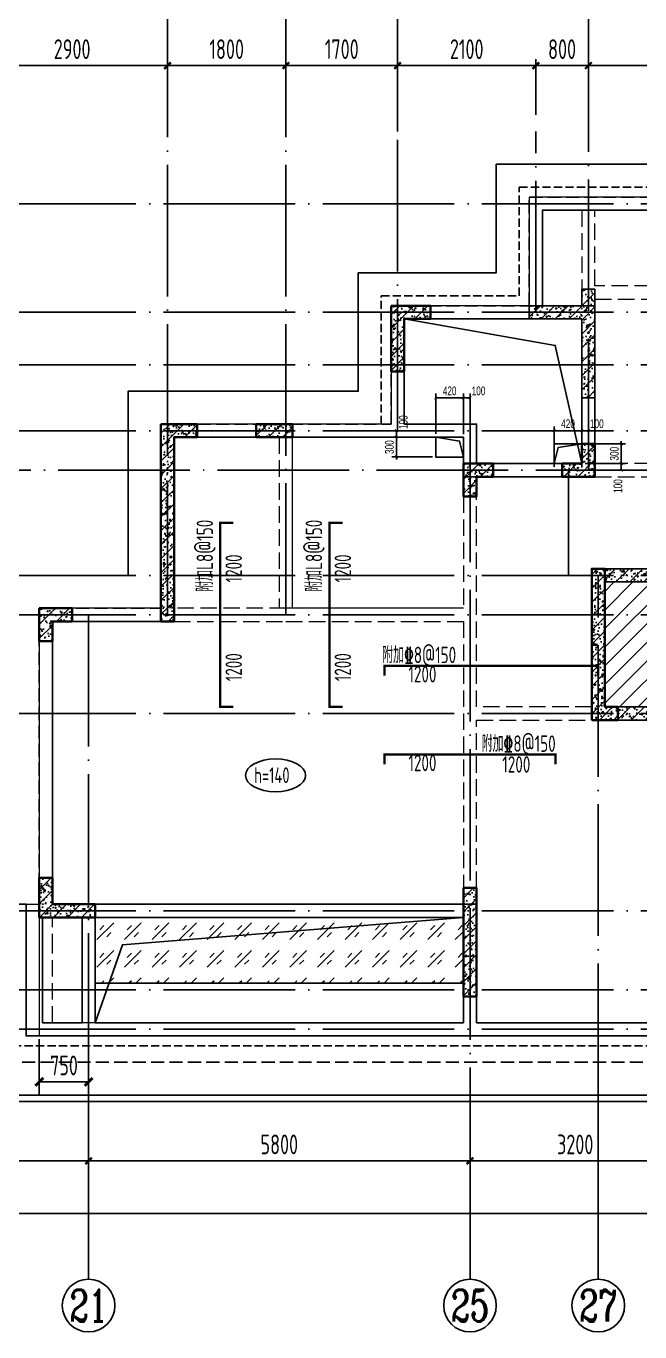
# Model space of a CAD drawing. Extents: x -1712635 to -854203, y -534641 to -21985.
# Drawn here: x -1221763 to -1212430, y -506138 to -486288 of the extents above; entities that cross this region are included whole.
import ezdxf
from ezdxf.enums import TextEntityAlignment as Align

# ---------------------------------------------------------------- set-up
doc = ezdxf.new("R2010")
doc.units = 0
doc.header["$LTSCALE"] = 1000
for name, pattern in [('#P_--_20B1_001_t3$0$DASH', [0.35, 0.25, -0.1]), ('__DASH', [0.35, 0.25, -0.1]), ('DASH', [0.35, 0.25, -0.1]), ('DOTE', [2.42, 2, -0.2, 0.02, -0.2])]:
    doc.linetypes.add(name, pattern=pattern)
doc.layers.get('0').update_dxf_attribs({"linetype": 'CONTINUOUS'})
doc.layers.get('Defpoints').update_dxf_attribs({"linetype": 'CONTINUOUS'})
for name, color, linetype in [('A-AXIS', 1, 'CONTINUOUS'), ('A-DOTE', 10, 'DOTE'), ('AXIS_NUM', 7, 'CONTINUOUS'), ('ROOF', 183, 'CONTINUOUS'), ('S-B板填充', 251, 'CONTINUOUS'), ('S-B板标注', 3, 'CONTINUOUS'), ('S-B板边线', 2, 'CONTINUOUS'), ('S-B板配筋', 6, 'CONTINUOUS'), ('S-B板配筋号', 7, 'CONTINUOUS'), ('S-D洞口', 4, 'CONTINUOUS'), ('S-D洞口标注', 3, 'CONTINUOUS'), ('S-J基础底板标注', 3, 'CONTINUOUS'), ('S-L主梁线', 4, 'DASH'), ('S-Q墙填充', 252, 'CONTINUOUS'), ('S-Q墙实线', 6, 'CONTINUOUS'), ('S-Q墙标注', 3, 'CONTINUOUS'), ('S-Y一般标注', 3, 'CONTINUOUS'), ('S-Z柱填充', 252, 'CONTINUOUS'), ('S-Z柱实线', 6, 'CONTINUOUS'), ('看线', 251, 'CONTINUOUS')]:
    doc.layers.add(name, color=color, linetype=linetype)
doc.layers.add('平面-看线', color=45, linetype='CONTINUOUS', lineweight=15)
doc.styles.add('TSSD_Axis', font='complex.shx', dxfattribs={"width": 0.7, "bigfont": 'hztxt.shx'})
doc.styles.add('TSSD_DIMENSION', font='Tssdeng.shx', dxfattribs={"width": 0.7, "bigfont": 'tssdchn.shx'})
doc.styles.add('TSSD_REIN', font='tssdeng.shx', dxfattribs={"width": 0.7, "height": 300, "bigfont": 'tssdchn.shx'})
doc.styles.add('结构文字', font='zstxt.shx', dxfattribs={"width": 0.7, "bigfont": 'zshz.shx'})
doc.dimstyles.new('STRUCK', dxfattribs={"dimtxt": 400, "dimasz": 121, "dimexe": 200, "dimexo": 150, "dimgap": 115, "dimtad": 1, "dimdec": 0, "dimdsep": 46, "dimtxsty": '结构文字', "dimblk": 'ARCHTICK', "dimcen": 400, "dimclrd": 3, "dimclre": 3, "dimclrt": 7, "dimadec": 0, "dimazin": 0, "dimtfac": 1, "dimtdec": 0, "dimtix": 1, "dimtmove": 2, "dimatfit": 3, "dimldrblk": '_DIMX', "dimfxl": 0, "dimtolj": 1, "dimtzin": 0, "dimarcsym": 0})
doc.dimstyles.new('STRUCK30', dxfattribs={"dimscale": 0.33333, "dimtxt": 400, "dimasz": 121, "dimexe": 200, "dimexo": 150, "dimgap": 115, "dimtad": 1, "dimdec": 0, "dimdsep": 46, "dimtxsty": '结构文字', "dimblk": 'ARCHTICK', "dimcen": 400, "dimclrd": 3, "dimclre": 3, "dimclrt": 7, "dimadec": 0, "dimazin": 0, "dimtfac": 1, "dimtdec": 0, "dimtix": 1, "dimtmove": 2, "dimatfit": 3, "dimldrblk": '_DIMX', "dimfxl": 0, "dimtolj": 1, "dimtzin": 0, "dimarcsym": 0})
doc.dimstyles.new('TSSD_100_100', dxfattribs={"dimtxt": 300, "dimasz": 100, "dimexe": 100, "dimexo": 250, "dimgap": 100, "dimtad": 1, "dimdec": 0, "dimzin": 0, "dimdsep": 46, "dimtxsty": 'TSSD_DIMENSION', "dimblk": 'ARCHTICK', "dimcen": 0, "dimdle": 100, "dimclrt": 7, "dimadec": 0, "dimazin": 0, "dimtfac": 1, "dimtdec": 0, "dimtix": 1, "dimtmove": 2, "dimatfit": 3, "dimldrblk": 'ARCHTICK', "dimfxl": 0, "dimtolj": 1, "dimtzin": 0, "dimarcsym": 0})
pattern_1 = [(50, (221408.63, 60814.94), (215.17805, -18.82564), [22.5, -247.5]), (355, (221408.63, 60814.94), (-41.6254, 225.65764), [18, -198]), (100.4514, (221426.56, 60813.37), (173.5528, 206.83186), [19.12206, -210.34263]), (46.1842, (221408.63, 60874.94), (320.1723, -49.6557), [33.75, -371.25]), (96.6356, (221435.3, 60870.8), (280.3988, 292.23536), [28.6831, -315.5139]), (351.1842, (221408.63, 60874.94), (280.3986, 292.2356), [27, -297]), (21, (221438.63, 60859.94), (179.07212, -120.78567), [22.5, -247.5]), (326, (221438.63, 60859.94), (72.9946, 217.545), [18, -198]), (71.4514, (221453.55, 60849.87), (252.0668, 96.75915), [19.12206, -210.34263]), (37.5, (221408.63, 60814.94), (3.647957, 99.868156), [0, -195.6, 0, -201, 0, -198.75]), (7.5, (221408.63, 60814.94), (78.92086, 118.32351), [0, -114.6, 0, -191.1, 0, -75.75]), (327.5, (221341.73, 60814.94), (160.14673, -6.76646), [0, -75, 0, -234, 0, -310.5]), (317.5, (221311.73, 60814.94), (174.95585, 30.0315), [0, -97.5, 0, -155.4, 0, -220.5]), (45, (221408.63, 60814.94), (-106.06602, 106.06602), [])]
pattern_2 = [(50, (79242.38, 113232.59), (215.17805, -18.82564), [22.5, -247.5]), (355, (79242.38, 113232.6), (-41.6254, 225.6576), [18, -198]), (100.4514, (79260.31, 113231.02), (173.5528, 206.8319), [19.12206, -210.3426]), (46.1842, (79242.38, 113292.6), (320.1723, -49.6557), [33.75, -371.25]), (96.6356, (79269.06, 113288.45), (280.3988, 292.2354), [28.683, -315.5139]), (351.1842, (79242.38, 113292.6), (280.3986, 292.2356), [27, -297]), (21, (79272.38, 113277.59), (179.0721, -120.78567), [22.5, -247.5]), (326, (79272.38, 113277.6), (72.9946, 217.545), [18, -198]), (71.4514, (79287.3, 113267.52), (252.0668, 96.75915), [19.12206, -210.3426]), (37.5, (79242.38, 113232.59), (3.64796, 99.86816), [0, -195.6, 0, -201, 0, -198.75]), (7.5, (79242.38, 113232.59), (78.92086, 118.32351), [0, -114.6, 0, -191.1, 0, -75.75]), (327.5, (79175.48, 113232.59), (160.14673, -6.76646), [0, -75, 0, -234, 0, -310.5]), (317.5, (79145.48, 113232.59), (174.95585, 30.0315), [0, -97.5, 0, -155.4, 0, -220.5]), (45, (79242.38, 113232.59), (-106.066, 106.066), [])]

# ---------------------------------------------------------------- blocks, each defined once
blk = doc.blocks.new('_ArchTick')
at = {"color": 0, "const_width": 0.35}
blk.add_lwpolyline([(-0.5, -0.5), (0.5, 0.5)], dxfattribs=at)
blk = doc.blocks.new('*D129')
at = {"layer": 'Defpoints', "color": 0}
for p in [(34300, 19250), (31400, 18250), (34300, 18250)]:
    blk.add_point(p, dxfattribs=at)
at = {"layer": 'S-Y一般标注', "color": 0, "lineweight": -2}
for p, q in [((31400, 18500), (31400, 19350)), ((34300, 18500), (34300, 19350)), ((31300, 19250), (34400, 19250))]:
    blk.add_line(p, q, dxfattribs=at)
at = {"layer": 'S-Y一般标注', "color": 0, "lineweight": -2, "xscale": 100, "yscale": 100, "zscale": 100, "rotation": 180}
blk.add_blockref('_ArchTick', (31400, 19250), dxfattribs=at)
at = {"layer": 'S-Y一般标注', "color": 0, "lineweight": -2, "xscale": 100, "yscale": 100, "zscale": 100}
blk.add_blockref('_ArchTick', (34300, 19250), dxfattribs=at)
at = {"layer": 'S-Y一般标注', "color": 7, "insert": (32850, 19500), "char_height": 300, "attachment_point": 5, "style": 'TSSD_DIMENSION'}
blk.add_mtext('\\A1;2900', dxfattribs=at)
blk = doc.blocks.new('*D130')
at = {"layer": 'Defpoints', "color": 0}
for p in [(36100, 19250), (34300, 18250), (36100, 18250)]:
    blk.add_point(p, dxfattribs=at)
at = {"layer": 'S-Y一般标注', "color": 0, "lineweight": -2}
for p, q in [((34300, 18500), (34300, 19350)), ((36100, 18500), (36100, 19350)), ((34200, 19250), (36200, 19250))]:
    blk.add_line(p, q, dxfattribs=at)
at = {"layer": 'S-Y一般标注', "color": 0, "lineweight": -2, "xscale": 100, "yscale": 100, "zscale": 100, "rotation": 180}
blk.add_blockref('_ArchTick', (34300, 19250), dxfattribs=at)
at = {"layer": 'S-Y一般标注', "color": 0, "lineweight": -2, "xscale": 100, "yscale": 100, "zscale": 100}
blk.add_blockref('_ArchTick', (36100, 19250), dxfattribs=at)
at = {"layer": 'S-Y一般标注', "color": 7, "insert": (35200, 19500), "char_height": 300, "attachment_point": 5, "style": 'TSSD_DIMENSION'}
blk.add_mtext('\\A1;1800', dxfattribs=at)
blk = doc.blocks.new('*D131')
at = {"layer": 'Defpoints', "color": 0}
for p in [(37800, 19250), (36100, 18250), (37800, 18250)]:
    blk.add_point(p, dxfattribs=at)
at = {"layer": 'S-Y一般标注', "color": 0, "lineweight": -2}
for p, q in [((36100, 18500), (36100, 19350)), ((37800, 18500), (37800, 19350)), ((36000, 19250), (37900, 19250))]:
    blk.add_line(p, q, dxfattribs=at)
at = {"layer": 'S-Y一般标注', "color": 0, "lineweight": -2, "xscale": 100, "yscale": 100, "zscale": 100, "rotation": 180}
blk.add_blockref('_ArchTick', (36100, 19250), dxfattribs=at)
at = {"layer": 'S-Y一般标注', "color": 0, "lineweight": -2, "xscale": 100, "yscale": 100, "zscale": 100}
blk.add_blockref('_ArchTick', (37800, 19250), dxfattribs=at)
at = {"layer": 'S-Y一般标注', "color": 7, "insert": (36950, 19500), "char_height": 300, "attachment_point": 5, "style": 'TSSD_DIMENSION'}
blk.add_mtext('\\A1;1700', dxfattribs=at)
blk = doc.blocks.new('*D132')
at = {"layer": 'Defpoints', "color": 0}
for p in [(40700, 19250), (39900, 18250), (40700, 18250)]:
    blk.add_point(p, dxfattribs=at)
at = {"layer": 'S-Y一般标注', "color": 0, "lineweight": -2}
for p, q in [((39900, 18500), (39900, 19350)), ((40700, 18500), (40700, 19350)), ((39800, 19250), (40800, 19250))]:
    blk.add_line(p, q, dxfattribs=at)
at = {"layer": 'S-Y一般标注', "color": 0, "lineweight": -2, "xscale": 100, "yscale": 100, "zscale": 100, "rotation": 180}
blk.add_blockref('_ArchTick', (39900, 19250), dxfattribs=at)
at = {"layer": 'S-Y一般标注', "color": 0, "lineweight": -2, "xscale": 100, "yscale": 100, "zscale": 100}
blk.add_blockref('_ArchTick', (40700, 19250), dxfattribs=at)
at = {"layer": 'S-Y一般标注', "color": 7, "insert": (40300, 19500), "char_height": 300, "attachment_point": 5, "style": 'TSSD_DIMENSION'}
blk.add_mtext('\\A1;800', dxfattribs=at)
blk = doc.blocks.new('*D133')
at = {"layer": 'Defpoints', "color": 0}
for p in [(43500, 19250), (40700, 18250), (43500, 18250)]:
    blk.add_point(p, dxfattribs=at)
at = {"layer": 'S-Y一般标注', "color": 0, "lineweight": -2}
for p, q in [((40700, 18500), (40700, 19350)), ((43500, 18500), (43500, 19350)), ((40600, 19250), (43600, 19250))]:
    blk.add_line(p, q, dxfattribs=at)
at = {"layer": 'S-Y一般标注', "color": 0, "lineweight": -2, "xscale": 100, "yscale": 100, "zscale": 100, "rotation": 180}
blk.add_blockref('_ArchTick', (40700, 19250), dxfattribs=at)
at = {"layer": 'S-Y一般标注', "color": 0, "lineweight": -2, "xscale": 100, "yscale": 100, "zscale": 100}
blk.add_blockref('_ArchTick', (43500, 19250), dxfattribs=at)
at = {"layer": 'S-Y一般标注', "color": 7, "insert": (42100, 19500), "char_height": 300, "attachment_point": 5, "style": 'TSSD_DIMENSION'}
blk.add_mtext('\\A1;2800', dxfattribs=at)
blk = doc.blocks.new('*D152')
at = {"layer": 'Defpoints', "color": 0}
for p in [(39900, 19250), (37800, 18250), (39900, 18250)]:
    blk.add_point(p, dxfattribs=at)
at = {"layer": 'S-Y一般标注', "color": 0, "lineweight": -2}
for p, q in [((37800, 18500), (37800, 19350)), ((39900, 18500), (39900, 19350)), ((37700, 19250), (40000, 19250))]:
    blk.add_line(p, q, dxfattribs=at)
at = {"layer": 'S-Y一般标注', "color": 0, "lineweight": -2, "xscale": 100, "yscale": 100, "zscale": 100, "rotation": 180}
blk.add_blockref('_ArchTick', (37800, 19250), dxfattribs=at)
at = {"layer": 'S-Y一般标注', "color": 0, "lineweight": -2, "xscale": 100, "yscale": 100, "zscale": 100}
blk.add_blockref('_ArchTick', (39900, 19250), dxfattribs=at)
at = {"layer": 'S-Y一般标注', "color": 7, "insert": (38850, 19500), "char_height": 300, "attachment_point": 5, "style": 'TSSD_DIMENSION'}
blk.add_mtext('\\A1;2100', dxfattribs=at)
blk = doc.blocks.new('ts_axno')
at = {"color": 0, "linetype": 'ByBlock', "lineweight": -2}
blk.add_circle((0, 0), 0.5, dxfattribs=at)
at = {"color": 0, "linetype": 'ByBlock', "lineweight": -2, "style": 'TSSD_Axis', "width": 0.7}
blk.add_attdef('A', text='', height=0.6, dxfattribs=at).set_placement((0, 0), align=Align.MIDDLE_CENTER)
blk = doc.blocks.new('*D158')
at = {"layer": 'Defpoints', "color": 0}
for p in [(33100, 3600), (38900, 3600), (38900, 2600)]:
    blk.add_point(p, dxfattribs=at)
at = {"layer": 'S-Y一般标注', "color": 0, "lineweight": -2}
for p, q in [((33100, 3350), (33100, 2500)), ((38900, 3350), (38900, 2500)), ((33000, 2600), (39000, 2600))]:
    blk.add_line(p, q, dxfattribs=at)
at = {"layer": 'S-Y一般标注', "color": 0, "lineweight": -2, "xscale": 100, "yscale": 100, "zscale": 100, "rotation": 180}
blk.add_blockref('_ArchTick', (33100, 2600), dxfattribs=at)
at = {"layer": 'S-Y一般标注', "color": 0, "lineweight": -2, "xscale": 100, "yscale": 100, "zscale": 100}
blk.add_blockref('_ArchTick', (38900, 2600), dxfattribs=at)
at = {"layer": 'S-Y一般标注', "color": 7, "insert": (36000, 2850), "char_height": 300, "attachment_point": 5, "style": 'TSSD_DIMENSION'}
blk.add_mtext('\\A1;5800', dxfattribs=at)
blk = doc.blocks.new('*D162')
at = {"layer": 'Defpoints', "color": 0}
for p in [(4600, 3600), (54600, 3600), (54600, 1800)]:
    blk.add_point(p, dxfattribs=at)
at = {"layer": 'S-Y一般标注', "color": 0, "lineweight": -2}
for p, q in [((4600, 3350), (4600, 1700)), ((54600, 3350), (54600, 1700)), ((4500, 1800), (54700, 1800))]:
    blk.add_line(p, q, dxfattribs=at)
at = {"layer": 'S-Y一般标注', "color": 0, "lineweight": -2, "xscale": 100, "yscale": 100, "zscale": 100, "rotation": 180}
blk.add_blockref('_ArchTick', (4600, 1800), dxfattribs=at)
at = {"layer": 'S-Y一般标注', "color": 0, "lineweight": -2, "xscale": 100, "yscale": 100, "zscale": 100}
blk.add_blockref('_ArchTick', (54600, 1800), dxfattribs=at)
at = {"layer": 'S-Y一般标注', "color": 7, "insert": (29600, 2050), "char_height": 300, "attachment_point": 5, "style": 'TSSD_DIMENSION'}
blk.add_mtext('\\A1;50000', dxfattribs=at)
blk = doc.blocks.new('*D165')
at = {"layer": 'Defpoints', "color": 0}
for p in [(29600, 3600), (33100, 3600), (33100, 2600)]:
    blk.add_point(p, dxfattribs=at)
at = {"layer": 'S-Y一般标注', "color": 0, "lineweight": -2}
for p, q in [((29600, 3350), (29600, 2500)), ((33100, 3350), (33100, 2500)), ((29500, 2600), (33200, 2600))]:
    blk.add_line(p, q, dxfattribs=at)
at = {"layer": 'S-Y一般标注', "color": 0, "lineweight": -2, "xscale": 100, "yscale": 100, "zscale": 100, "rotation": 180}
blk.add_blockref('_ArchTick', (29600, 2600), dxfattribs=at)
at = {"layer": 'S-Y一般标注', "color": 0, "lineweight": -2, "xscale": 100, "yscale": 100, "zscale": 100}
blk.add_blockref('_ArchTick', (33100, 2600), dxfattribs=at)
at = {"layer": 'S-Y一般标注', "color": 7, "insert": (31350, 2850), "char_height": 300, "attachment_point": 5, "style": 'TSSD_DIMENSION'}
blk.add_mtext('\\A1;3500', dxfattribs=at)
blk = doc.blocks.new('*D166')
at = {"layer": 'Defpoints', "color": 0}
for p in [(38900, 3600), (42100, 3600), (42100, 2600)]:
    blk.add_point(p, dxfattribs=at)
at = {"layer": 'S-Y一般标注', "color": 0, "lineweight": -2}
for p, q in [((38900, 3350), (38900, 2500)), ((42100, 3350), (42100, 2500)), ((38800, 2600), (42200, 2600))]:
    blk.add_line(p, q, dxfattribs=at)
at = {"layer": 'S-Y一般标注', "color": 0, "lineweight": -2, "xscale": 100, "yscale": 100, "zscale": 100, "rotation": 180}
blk.add_blockref('_ArchTick', (38900, 2600), dxfattribs=at)
at = {"layer": 'S-Y一般标注', "color": 0, "lineweight": -2, "xscale": 100, "yscale": 100, "zscale": 100}
blk.add_blockref('_ArchTick', (42100, 2600), dxfattribs=at)
at = {"layer": 'S-Y一般标注', "color": 7, "insert": (40500, 2850), "char_height": 300, "attachment_point": 5, "style": 'TSSD_DIMENSION'}
blk.add_mtext('\\A1;3200', dxfattribs=at)
blk = doc.blocks.new('20210731.05472099')
at = {"layer": 'ROOF', "ltscale": 0.8}
for points in [[(25700, 3000), (25700, 8000), (27550, 8000), (27550, 10800), (31050, 10800), (31050, 12600), (33150, 12600), (33150, 14250), (38750, 14250), (38750, 12600), (40850, 12600), (40850, 10800), (44350, 10800), (44350, 8500), (45050, 8500)], [(38050, 12100), (38050, 13550), (33850, 13550), (33850, 12100), (34650, 12100), (34650, 9500), (32650, 9500), (32650, 10100), (28250, 10100), (28250, 7300), (26400, 7300), (26400, 3000), (32850, 3000), (32850, 1200), (39050, 1200), (39050, 3000), (44850, 3000), (44850, 7300), (43650, 7300), (43650, 10100), (42050, 10100), (42050, 7300), (37300, 7300)], [(45050, 8500), (46900, 8500), (46900, 4000), (46900, 4000), (46900, 0), (25000, 0), (25000, 1200), (23450, 1200)], [(43850, 8400), (46800, 8400), (46800, 100), (25100, 100), (25100, 1300), (23450, 1300)], [(45050, 1000), (26000, 1000), (26000, 3000), (25700, 3000)]]:
    blk.add_lwpolyline(points, dxfattribs=at)
for points in [[(31750, 10300), (31750, 11900), (34450, 11900), (34450, 9701), (32850, 9701), (32850, 10300)], [(26250, 2800), (26850, 2800), (26850, 1200), (26250, 1200)], [(32650, 1200), (32650, 2800), (27050, 2800), (27050, 1200)]]:
    blk.add_lwpolyline(points, close=True, dxfattribs=at)
at = {"layer": 'ROOF', "linetype": '__DASH', "ltscale": 0.8}
blk.add_lwpolyline([(43850, 7900), (46300, 7900), (46300, 600), (25600, 600), (25600, 1800), (23450, 1800)], dxfattribs=at)
at = {"layer": '平面-看线', "linetype": 'DASH', "ltscale": 0.8}
blk.add_lwpolyline([(26000, 3000), (26200, 3000), (26200, 7500), (28050, 7500), (28050, 10300), (31550, 10300), (31550, 12100), (33650, 12100), (33650, 13750), (38250, 13750), (38250, 12100), (40350, 12100), (40350, 10300), (43850, 10300), (43850, 8400)], dxfattribs=at)
at = {"layer": '看线', "color": 202, "linetype": '#P_--_20B1_001_t3$0$DASH', "ltscale": 0.5}
for points in [[(31400, 10300), (31400, 12250), (33500, 12250), (33500, 13900), (38400, 13900), (38400, 12250), (40500, 12250), (40500, 10300)], [(45050, 3150), (46050, 3150), (46050, 850), (25850, 850), (25850, 2050), (23450, 2050)]]:
    blk.add_lwpolyline(points, dxfattribs=at)
blk = doc.blocks.new('20210804.00390298')
at = {"layer": 'S-Q墙填充'}
h = blk.add_hatch(dxfattribs=at)
h.set_pattern_fill('ARMORED', color=252, scale=30, style=0)
h.set_pattern_definition(pattern_1)
h.paths.add_polyline_path([(76842, 63749), (79142, 63749), (79142, 63549), (76842, 63549)])
h = blk.add_hatch(dxfattribs=at)
h.set_pattern_fill('ARMORED', color=252, scale=30, style=0)
h.set_pattern_definition(pattern_1)
h.paths.add_polyline_path([(77042, 61649), (78942, 61649), (78942, 61449), (77042, 61449)])
at = {"layer": 'S-B板边线'}
for points in [[(76842, 63749), (79142, 63749), (79142, 63549), (76842, 63549)], [(77042, 61649), (78942, 61649), (78942, 61449), (77042, 61449)]]:
    blk.add_lwpolyline(points, close=True, dxfattribs=at)
blk = doc.blocks.new('20210807.15294921')
at = {"layer": 'S-Q墙填充'}
h = blk.add_hatch(dxfattribs=at)
h.set_pattern_fill('ARMORED', color=252, scale=30, style=0)
h.set_pattern_definition([(50, (73980.54, 281268.66), (215.17805, -18.82564), [22.5, -247.5]), (355, (73980.54, 281268.66), (-41.6254, 225.65764), [18, -198]), (100.4514, (73998.48, 281267.1), (173.55281, 206.83186), [19.12206, -210.34263]), (46.1842, (73980.54, 281328.66), (320.1723, -49.6557), [33.75, -371.25]), (96.6356, (74007.23, 281324.53), (280.3988, 292.23536), [28.6831, -315.5139]), (351.1842, (73980.54, 281328.66), (280.3986, 292.2356), [27, -297]), (21, (74010.54, 281313.66), (179.07212, -120.78567), [22.5, -247.5]), (326, (74010.54, 281313.66), (72.9946, 217.54501), [18, -198]), (71.4514, (74025.47, 281303.6), (252.06679, 96.75915), [19.12206, -210.34263]), (37.5, (73980.544, 281268.66), (3.647957, 99.868156), [0, -195.6, 0, -201, 0, -198.75]), (7.5, (73980.54, 281268.66), (78.92086, 118.323514), [0, -114.6, 0, -191.1, 0, -75.75]), (327.5, (73913.644, 281268.66), (160.14673, -6.766462), [0, -75, 0, -234, 0, -310.5]), (317.5, (73883.64, 281268.66), (174.95585, 30.031495), [0, -97.5, 0, -155.4, 0, -220.5]), (45, (73980.54, 281268.66), (-106.06602, 106.06602), [])])
h.paths.add_polyline_path([(94516, 67840), (94516, 68190), (94316, 68190), (94316, 67940), (93516, 67940), (93516, 67740), (94316, 67740), (94316, 66540), (94516, 66540)])
h = blk.add_hatch(dxfattribs=at)
h.set_pattern_fill('ARMORED', color=252, scale=30, style=0)
h.set_pattern_definition(pattern_2)
h.paths.add_polyline_path([(91416, 67940), (92016, 67940), (92016, 67740), (91616, 67740), (91616, 66940), (91416, 66940)])
h = blk.add_hatch(dxfattribs=at)
h.set_pattern_fill('ARMORED', color=252, scale=30, style=0)
h.set_pattern_definition(pattern_2)
h.paths.add_polyline_path([(87916, 66140), (88466, 66140), (88466, 65940), (88116, 65940), (88116, 63140), (87916, 63140)])
h = blk.add_hatch(dxfattribs=at)
h.set_pattern_fill('ARMORED', color=252, scale=30, style=0)
h.set_pattern_definition(pattern_2)
h.paths.add_polyline_path([(94466, 61640), (94466, 62790), (94466, 63240), (94466, 63940), (94666, 63940), (94666, 63240), (94666, 62790), (94666, 61840), (94866, 61840), (94866, 61640)])
h = blk.add_hatch(dxfattribs=at)
h.set_pattern_fill('ARMORED', color=252, scale=30, style=0)
h.set_pattern_definition(pattern_2)
h.paths.add_polyline_path([(86066, 58640), (86916, 58640), (86916, 58840), (86266, 58840), (86266, 59240), (86066, 59240)])
h = blk.add_hatch(dxfattribs=at)
h.set_pattern_fill('ARMORED', color=252, scale=30, style=0)
h.set_pattern_definition(pattern_2)
edge = h.paths.add_edge_path()
edge.add_line((92716, 59090), (92716, 57440))
edge.add_line((92716, 57440), (92516, 57440))
edge.add_line((92516, 57440), (92516, 59090))
at = {"layer": 'S-Z柱填充'}
h = blk.add_hatch(dxfattribs=at)
h.set_pattern_fill('ARMORED', color=252, scale=30, style=0)
h.set_pattern_definition(pattern_2)
h.paths.add_polyline_path([(89916, 66140), (89366, 66140), (89366, 65940), (89916, 65940)])
h = blk.add_hatch(dxfattribs=at)
h.set_pattern_fill('ARMORED', color=252, scale=30, style=0)
h.set_pattern_definition(pattern_2)
h.paths.add_polyline_path([(94516, 65840), (94316, 65840), (94316, 65540), (94016, 65540), (94016, 65340), (94516, 65340)])
h = blk.add_hatch(dxfattribs=at)
h.set_pattern_fill('ARMORED', color=252, scale=30, style=0)
h.set_pattern_definition(pattern_2)
h.paths.add_polyline_path([(92716, 65340), (92966, 65340), (92966, 65540), (92516, 65540), (92516, 65040), (92716, 65040)])
h = blk.add_hatch(dxfattribs=at)
h.set_pattern_fill('ARMORED', color=252, scale=30, style=0)
h.set_pattern_definition(pattern_2)
h.paths.add_polyline_path([(86066, 63340), (86066, 62840), (86266, 62840), (86266, 63140), (86566, 63140), (86566, 63340)])
at = {"layer": 'S-D洞口', "color": 5}
blk.add_lwpolyline([(91616, 67740), (94316, 67740), (94316, 65540), (93912, 67335), (91616, 67740), (91616, 66140), (92716, 66140), (92716, 65540), (94316, 65540)], dxfattribs=at)
at = {"layer": 'S-L主梁线', "linetype": 'ByBlock', "lineweight": 18}
for p, q in [((93516, 69590), (93516, 67940)), ((94416, 69590), (93516, 69590)), ((97216, 69590), (94416, 69590)), ((93516, 67940), (92016, 67940)), ((91416, 66940), (91416, 66140)), ((91616, 66140), (91616, 66940)), ((89366, 66140), (88466, 66140)), ((91416, 66140), (89916, 66140)), ((92716, 66140), (91616, 66140)), ((92716, 65540), (92716, 66140)), ((89916, 63340), (89916, 65940)), ((89916, 65940), (91516, 65940)), ((91516, 65940), (92516, 65940)), ((92516, 65940), (92516, 65540)), ((87916, 63340), (86566, 63340)), ((92516, 63340), (89816, 63340)), ((86066, 62840), (86066, 59240)), ((86066, 58640), (86066, 58140)), ((86066, 58140), (86066, 56840)), ((86066, 56840), (92616, 56840)), ((92616, 56840), (95816, 56840))]:
    blk.add_line(p, q, dxfattribs=at)
at = {"layer": 'S-L主梁线', "linetype": '__DASH', "lineweight": 18}
for p, q in [((93716, 69390), (94316, 69390)), ((93716, 67940), (93716, 69390)), ((94316, 69390), (94316, 68190)), ((94516, 69390), (97116, 69390)), ((94516, 68240), (94516, 69390)), ((94316, 68140), (94316, 68140)), ((97116, 68240), (94516, 68240)), ((94516, 68040), (97116, 68040)), ((92016, 67740), (93516, 67740)), ((94316, 66540), (94316, 65840)), ((94516, 65840), (94516, 66540)), ((88466, 65940), (89366, 65940)), ((89716, 65940), (89716, 63340)), ((94016, 65540), (92966, 65540)), ((97116, 65540), (94516, 65540)), ((92966, 65340), (94016, 65340)), ((94516, 65340), (97116, 65340)), ((92516, 65041), (92516, 63340)), ((92716, 63240), (92716, 65041)), ((96966, 63940), (94666, 63940)), ((94666, 63740), (96966, 63740)), ((89816, 63340), (88116, 63340)), ((86566, 63140), (87916, 63140)), ((88116, 63140), (89816, 63140)), ((89816, 63140), (92516, 63140)), ((92516, 63140), (92516, 61740)), ((92716, 61840), (92716, 63240)), ((86266, 59240), (86266, 62840)), ((92516, 61740), (92516, 59090)), ((94466, 61840), (92716, 61840)), ((95816, 61840), (94866, 61840)), ((92716, 59090), (92716, 61640)), ((92716, 61640), (94466, 61640)), ((94866, 61640), (95816, 61640)), ((92516, 58840), (86916, 58840)), ((86266, 58140), (86266, 58640)), ((86716, 58640), (86716, 57040)), ((86916, 58640), (92516, 58640)), ((86916, 57040), (86916, 58640)), ((86266, 57040), (86266, 58140)), ((92516, 57440), (92516, 57040)), ((92716, 57040), (92716, 57440)), ((92516, 57040), (86266, 57040)), ((95716, 57040), (92716, 57040))]:
    blk.add_line(p, q, dxfattribs=at)
at = {"layer": 'S-Q墙实线'}
blk.add_lwpolyline([(94516, 67840), (94516, 68190), (94316, 68190), (94316, 67940), (93516, 67940), (93516, 67740), (94316, 67740), (94316, 66540), (94516, 66540), (94516, 67840)], dxfattribs=at)
at = {"layer": 'S-Q墙实线', "lineweight": 35}
for points in [[(91416, 67940), (92016, 67940), (92016, 67740), (91616, 67740), (91616, 66940), (91416, 66940)], [(87916, 66140), (88466, 66140), (88466, 65940), (88116, 65940), (88116, 63140), (87916, 63140)], [(94466, 61640), (94466, 62790), (94466, 63240), (94466, 63940), (94666, 63940), (94666, 63240), (94666, 62790), (94666, 61840), (94866, 61840), (94866, 61640)], [(86066, 58640), (86916, 58640), (86916, 58840), (86266, 58840), (86266, 59240), (86066, 59240)]]:
    blk.add_lwpolyline(points, close=True, dxfattribs=at)
for points in [[(92516, 58740), (92516, 59090), (92716, 59090), (92716, 58740)], [(92716, 58740), (92716, 57440), (92516, 57440), (92516, 58740)]]:
    blk.add_lwpolyline(points, dxfattribs=at)
at = {"layer": 'S-Z柱实线', "lineweight": 35}
for points in [[(89916, 66140), (89366, 66140), (89366, 65940), (89916, 65940)], [(94516, 65840), (94316, 65840), (94316, 65540), (94016, 65540), (94016, 65340), (94516, 65340)], [(92716, 65340), (92966, 65340), (92966, 65540), (92516, 65540), (92516, 65040), (92716, 65040)], [(86066, 63340), (86066, 62840), (86266, 62840), (86266, 63140), (86566, 63140), (86566, 63340)]]:
    blk.add_lwpolyline(points, close=True, dxfattribs=at)
blk = doc.blocks.new('*D1516')
at = {"layer": 'Defpoints', "color": 0}
for p in [(-1213313, -492638), (-1212713, -492638), (-1213313, -492938)]:
    blk.add_point(p, dxfattribs=at)
at = {"layer": 'S-D洞口标注', "color": 3, "lineweight": -2}
for p, q in [((-1213263, -492638), (-1212647, -492638)), ((-1212713, -492638), (-1212713, -492597)), ((-1212713, -492938), (-1212713, -492638)), ((-1213263, -492938), (-1212647, -492938)), ((-1212713, -492938), (-1212713, -492978))]:
    blk.add_line(p, q, dxfattribs=at)
at = {"layer": 'S-D洞口标注', "color": 3, "lineweight": -2, "xscale": 40.33293, "yscale": 40.33293, "zscale": 40.33293}
for p, rotation in [((-1212713, -492638), 270), ((-1212713, -492938), 90)]:
    blk.add_blockref('_ArchTick', p, dxfattribs=dict(at, rotation=rotation))
at = {"layer": 'S-D洞口标注', "color": 7, "insert": (-1212818, -492788), "char_height": 133.3, "attachment_point": 5, "rotation": 90, "style": '结构文字'}
blk.add_mtext('\\A1;300', dxfattribs=at)
blk = doc.blocks.new('_DIMX')
blk.add_line((-150, 0), (150, 0))
at = {"const_width": 50}
blk.add_lwpolyline([(-70, -70), (70, 70)], dxfattribs=at)
blk = doc.blocks.new('*D1517')
at = {"layer": 'Defpoints', "color": 0}
for p in [(-1213313, -492438), (-1213733, -493038), (-1213313, -493038)]:
    blk.add_point(p, dxfattribs=at)
at = {"layer": 'S-D洞口标注', "color": 3, "lineweight": -2}
for p, q in [((-1213733, -492988), (-1213733, -492372)), ((-1213733, -492438), (-1213313, -492438)), ((-1213313, -492988), (-1213313, -492372))]:
    blk.add_line(p, q, dxfattribs=at)
at = {"layer": 'S-D洞口标注', "color": 3, "lineweight": -2, "xscale": 40.33293, "yscale": 40.33293, "zscale": 40.33293, "rotation": 180}
blk.add_blockref('_ArchTick', (-1213733, -492438), dxfattribs=at)
at = {"layer": 'S-D洞口标注', "color": 3, "lineweight": -2, "xscale": 40.33293, "yscale": 40.33293, "zscale": 40.33293}
blk.add_blockref('_ArchTick', (-1213313, -492438), dxfattribs=at)
at = {"layer": 'S-D洞口标注', "color": 7, "insert": (-1213523, -492333), "char_height": 133.3, "attachment_point": 5, "style": '结构文字'}
blk.add_mtext('\\A1;420', dxfattribs=at)
blk = doc.blocks.new('*D1518')
at = {"layer": 'Defpoints', "color": 0}
for p in [(-1213213, -492438), (-1213313, -493038), (-1213213, -493038)]:
    blk.add_point(p, dxfattribs=at)
at = {"layer": 'S-D洞口标注', "color": 3, "lineweight": -2}
for p, q in [((-1213313, -492988), (-1213313, -492372)), ((-1213313, -492438), (-1213213, -492438)), ((-1213213, -492988), (-1213213, -492372))]:
    blk.add_line(p, q, dxfattribs=at)
at = {"layer": 'S-D洞口标注', "color": 3, "lineweight": -2, "xscale": 40.33293, "yscale": 40.33293, "zscale": 40.33293, "rotation": 180}
blk.add_blockref('_ArchTick', (-1213313, -492438), dxfattribs=at)
at = {"layer": 'S-D洞口标注', "color": 3, "lineweight": -2, "xscale": 40.33293, "yscale": 40.33293, "zscale": 40.33293}
blk.add_blockref('_ArchTick', (-1213213, -492438), dxfattribs=at)
at = {"layer": 'S-D洞口标注', "color": 7, "insert": (-1213085, -492333), "char_height": 133.3, "attachment_point": 5, "style": '结构文字'}
blk.add_mtext('\\A1;100', dxfattribs=at)
blk = doc.blocks.new('*D1519')
at = {"layer": 'Defpoints', "color": 0}
for p in [(-1213313, -492938), (-1213313, -493038), (-1212713, -492938)]:
    blk.add_point(p, dxfattribs=at)
at = {"layer": 'S-D洞口标注', "color": 3, "lineweight": -2}
for p, q in [((-1213263, -492938), (-1212647, -492938)), ((-1213263, -493038), (-1212647, -493038)), ((-1212713, -493038), (-1212713, -492938))]:
    blk.add_line(p, q, dxfattribs=at)
at = {"layer": 'S-D洞口标注', "color": 3, "lineweight": -2, "xscale": 40.33293, "yscale": 40.33293, "zscale": 40.33293}
for p, rotation in [((-1212713, -492938), 90), ((-1212713, -493038), 270)]:
    blk.add_blockref('_ArchTick', p, dxfattribs=dict(at, rotation=rotation))
at = {"layer": 'S-D洞口标注', "color": 7, "insert": (-1212763, -493280), "char_height": 133.3, "attachment_point": 5, "rotation": 90, "style": '结构文字'}
blk.add_mtext('\\A1;100', dxfattribs=at)
blk = doc.blocks.new('*D1524')
at = {"layer": 'Defpoints', "color": 0}
for p in [(-1216133, -492538), (-1215533, -492538), (-1215533, -492838)]:
    blk.add_point(p, dxfattribs=at)
at = {"layer": 'S-D洞口标注', "color": 3, "lineweight": -2}
for p, q in [((-1215583, -492538), (-1216200, -492538)), ((-1216133, -492538), (-1216133, -492498)), ((-1216133, -492838), (-1216133, -492538)), ((-1215583, -492838), (-1216200, -492838)), ((-1216133, -492838), (-1216133, -492878))]:
    blk.add_line(p, q, dxfattribs=at)
at = {"layer": 'S-D洞口标注', "color": 3, "lineweight": -2, "xscale": 40.33293, "yscale": 40.33293, "zscale": 40.33293}
for p, rotation in [((-1216133, -492538), 270), ((-1216133, -492838), 90)]:
    blk.add_blockref('_ArchTick', p, dxfattribs=dict(at, rotation=rotation))
at = {"layer": 'S-D洞口标注', "color": 7, "insert": (-1216238, -492688), "char_height": 133.3, "attachment_point": 5, "rotation": 90, "style": '结构文字'}
blk.add_mtext('\\A1;300', dxfattribs=at)
blk = doc.blocks.new('*D1525')
at = {"layer": 'Defpoints', "color": 0}
for p in [(-1215533, -491939), (-1215533, -492538), (-1215113, -492539)]:
    blk.add_point(p, dxfattribs=at)
at = {"layer": 'S-D洞口标注', "color": 3, "lineweight": -2}
for p, q in [((-1215533, -492488), (-1215533, -491872)), ((-1215113, -492489), (-1215113, -491872)), ((-1215113, -491939), (-1215533, -491939))]:
    blk.add_line(p, q, dxfattribs=at)
at = {"layer": 'S-D洞口标注', "color": 3, "lineweight": -2, "xscale": 40.33293, "yscale": 40.33293, "zscale": 40.33293, "rotation": 180}
blk.add_blockref('_ArchTick', (-1215533, -491939), dxfattribs=at)
at = {"layer": 'S-D洞口标注', "color": 3, "lineweight": -2, "xscale": 40.33293, "yscale": 40.33293, "zscale": 40.33293}
blk.add_blockref('_ArchTick', (-1215113, -491939), dxfattribs=at)
at = {"layer": 'S-D洞口标注', "color": 7, "insert": (-1215323, -491834), "char_height": 133.3, "attachment_point": 5, "style": '结构文字'}
blk.add_mtext('\\A1;420', dxfattribs=at)
blk = doc.blocks.new('*D1526')
at = {"layer": 'Defpoints', "color": 0}
for p in [(-1216133, -492438), (-1215533, -492438), (-1215533, -492538)]:
    blk.add_point(p, dxfattribs=at)
at = {"layer": 'S-D洞口标注', "color": 3, "lineweight": -2}
for p, q in [((-1215583, -492438), (-1216200, -492438)), ((-1216133, -492538), (-1216133, -492438)), ((-1215583, -492538), (-1216200, -492538))]:
    blk.add_line(p, q, dxfattribs=at)
at = {"layer": 'S-D洞口标注', "color": 3, "lineweight": -2, "xscale": 40.33293, "yscale": 40.33293, "zscale": 40.33293}
for p, rotation in [((-1216133, -492438), 90), ((-1216133, -492538), 270)]:
    blk.add_blockref('_ArchTick', p, dxfattribs=dict(at, rotation=rotation))
at = {"layer": 'S-D洞口标注', "color": 7, "insert": (-1216028, -492309), "char_height": 133.3, "attachment_point": 5, "rotation": 90, "style": '结构文字'}
blk.add_mtext('\\A1;100', dxfattribs=at)
blk = doc.blocks.new('*D1527')
at = {"layer": 'Defpoints', "color": 0}
for p in [(-1215113, -491939), (-1215113, -492539), (-1215013, -492539)]:
    blk.add_point(p, dxfattribs=at)
at = {"layer": 'S-D洞口标注', "color": 3, "lineweight": -2}
for p, q in [((-1215113, -492489), (-1215113, -491872)), ((-1215013, -492489), (-1215013, -491872)), ((-1215013, -491939), (-1215113, -491939))]:
    blk.add_line(p, q, dxfattribs=at)
at = {"layer": 'S-D洞口标注', "color": 3, "lineweight": -2, "xscale": 40.33293, "yscale": 40.33293, "zscale": 40.33293, "rotation": 180}
blk.add_blockref('_ArchTick', (-1215113, -491939), dxfattribs=at)
at = {"layer": 'S-D洞口标注', "color": 3, "lineweight": -2, "xscale": 40.33293, "yscale": 40.33293, "zscale": 40.33293}
blk.add_blockref('_ArchTick', (-1215013, -491939), dxfattribs=at)
at = {"layer": 'S-D洞口标注', "color": 7, "insert": (-1214884, -491834), "char_height": 133.3, "attachment_point": 5, "style": '结构文字'}
blk.add_mtext('\\A1;100', dxfattribs=at)
blk = doc.blocks.new('*D1378')
at = {"layer": 'Defpoints', "color": 0}
for p in [(-1221563, -501538), (-1220813, -501538), (-1220813, -502338)]:
    blk.add_point(p, dxfattribs=at)
at = {"layer": 'S-Q墙标注', "color": 3, "lineweight": -2}
for p, q in [((-1221563, -501688), (-1221563, -502538)), ((-1220813, -501688), (-1220813, -502538)), ((-1221563, -502338), (-1220813, -502338))]:
    blk.add_line(p, q, dxfattribs=at)
at = {"layer": 'S-Q墙标注', "color": 3, "lineweight": -2, "xscale": 121, "yscale": 121, "zscale": 121, "rotation": 180}
blk.add_blockref('_ArchTick', (-1221563, -502338), dxfattribs=at)
at = {"layer": 'S-Q墙标注', "color": 3, "lineweight": -2, "xscale": 121, "yscale": 121, "zscale": 121}
blk.add_blockref('_ArchTick', (-1220813, -502338), dxfattribs=at)
at = {"layer": 'S-Q墙标注', "color": 7, "insert": (-1221188, -502088), "char_height": 300, "attachment_point": 5, "style": 'TSSD_REIN'}
blk.add_mtext('\\A1;750', dxfattribs=at)
blk = doc.blocks.new('20210726.16395156')
at = {"layer": 'A-AXIS'}
for p, q in [((34300, 18249.9), (34300, 21049.9)), ((36100, 18249.9), (36100, 21049.9)), ((37800, 18249.9), (37800, 21049.9)), ((40700, 18249.9), (40700, 21049.9)), ((33100, 3600), (33100, 800)), ((38900, 3600.1), (38900, 800.1)), ((40850, 3600.2), (40850, 800.2))]:
    blk.add_line(p, q, dxfattribs=at)
at = {"layer": 'A-DOTE'}
for p, q in [((34300, 10900), (34300, 18249.9)), ((36100, 10900), (36100, 18249.9)), ((37800, 13700), (37800, 18249.9)), ((39900, 15500), (39900, 18249.9)), ((40700, 13100.3), (40700, 18249.9)), ((55600, 17150), (3600, 17150)), ((55600, 15500), (3600, 15500)), ((55600, 14700), (3600, 14700)), ((55600, 13700), (3600, 13700)), ((38900.2, 13700), (38900, 3600)), ((3600, 13100.3), (55600, 13100.3)), ((40400, 11500), (40400, 13100)), ((55600, 11500), (3600, 11500)), ((40850, 3600.2), (40850, 11500)), ((55600, 10900), (3600, 10900)), ((33100, 10900), (33100, 3600)), ((55600, 9400), (3600, 9400)), ((55600, 6400), (3600, 6400)), ((55600, 5200), (3600, 5200)), ((55600, 4600), (3600, 4600))]:
    blk.add_line(p, q, dxfattribs=at)
at = {"layer": 'A-AXIS'}
ref = blk.add_blockref('ts_axno', (33100, 400), dxfattribs=dict(at, xscale=-800, yscale=800, zscale=800, rotation=180))
ref.add_attrib('13', '21', dxfattribs={"layer": 'AXIS_NUM', "height": 480, "style": 'TSSD_Axis', "width": 0.7}).set_placement((33100, 400), align=Align.MIDDLE_CENTER)
ref = blk.add_blockref('ts_axno', (38900, 400.1), dxfattribs=dict(at, xscale=-800, yscale=800, zscale=800, rotation=180))
ref.add_attrib('17', '25', dxfattribs={"layer": 'AXIS_NUM', "height": 480, "style": 'TSSD_Axis', "width": 0.7}).set_placement((38900, 400.1), align=Align.MIDDLE_CENTER)
ref = blk.add_blockref('ts_axno', (40850, 400.2), dxfattribs=dict(at, xscale=-800, yscale=800, zscale=800, rotation=180))
ref.add_attrib('5', '27', dxfattribs={"layer": 'AXIS_NUM', "height": 480, "style": 'TSSD_Axis', "width": 0.7}).set_placement((40850, 400.2), align=Align.MIDDLE_CENTER)
at = {"layer": 'S-Y一般标注'}
for base, p1, p2, picture, middle in [((34300, 19249.9), (31400, 18249.9), (34300, 18249.9), '*D129', (32850, 19499.9)), ((36100, 19249.9), (34300, 18249.9), (36100, 18249.9), '*D130', (35200, 19499.9)), ((37800, 19249.9), (36100, 18249.9), (37800, 18249.9), '*D131', (36950, 19499.9)), ((39900, 19249.9), (37800, 18249.9), (39900, 18249.9), '*D152', (38850, 19499.9)), ((40700, 19249.9), (39900, 18249.9), (40700, 18249.9), '*D132', (40300, 19499.9)), ((43500, 19249.9), (40700, 18249.9), (43500, 18249.9), '*D133', (42100, 19499.9)), ((54600, 1800), (4600, 3600), (54600, 3600), '*D162', (29600, 2050)), ((33100, 2600), (29600, 3600), (33100, 3600), '*D165', (31350, 2850)), ((38900, 2600.1), (33100, 3600), (38900, 3600.1), '*D158', (36000, 2850.1)), ((42100, 2600.1), (38900, 3600.1), (42100, 3600.1), '*D166', (40500, 2850.1))]:
    dim = blk.add_linear_dim(base=base, p1=p1, p2=p2, dimstyle='TSSD_100_100', dxfattribs=at)
    dim.commit()
    dim.dimension.update_dxf_attribs({"geometry": picture, "text_midpoint": middle})

msp = doc.modelspace()

# ---------------------------------------------------------------- hatches: boundary and pattern name
at = {"layer": 'S-B板填充'}
h = msp.add_hatch(dxfattribs=at)
h.set_pattern_fill('METAL', color=252, scale=50, style=0)
h.set_pattern_definition([(45, (-1158234.83, -563472.58), (-141.42136, 141.42136), [])])
h.paths.add_polyline_path([(-1210663.45, -496638.11), (-1212963.45, -496638.11), (-1212963.45, -494738.11), (-1210663.45, -494738.11)])
h = msp.add_hatch(dxfattribs=at)
h.set_pattern_fill('GLASS', color=252, scale=30, style=0)
h.set_pattern_definition([(45, (-1049693.1, -466645.96), (3e-14, 419.1008), [360, -232.698]), (45, (-1049544.62, -466603.53), (3e-14, 419.1008), [90, -502.698]), (45, (-1049650.7, -466497.47), (3e-14, 419.1008), [90, -502.698])])
h.paths.add_polyline_path([(-1220713.46, -499838.11), (-1215113.41, -499838.11), (-1215113.41, -500838.23), (-1220713.46, -500838.23)])

# ---------------------------------------------------------------- linework, layer by layer
at = {"layer": 'S-B板标注'}
msp.add_ellipse((-1217970.12, -497677.48), major_axis=(-457.33, 0), ratio=0.54724159, dxfattribs=at)
at = {"layer": 'S-B板边线'}
msp.add_lwpolyline([(-1220713.44, -500838.23), (-1215113.44, -500838.23)], dxfattribs=at)
at = {"layer": 'S-B板配筋', "lineweight": 35, "const_width": 35}
for points in [[(-1218611.4, -496638.11), (-1218811.4, -496638.11), (-1218811.4, -493838.11), (-1218611.4, -493838.11)], [(-1216952.1, -496638.11), (-1217152.1, -496638.11), (-1217152.1, -493838.11), (-1216952.1, -493838.11)], [(-1216313.44, -496162.51), (-1216313.44, -496012.51), (-1213063.44, -496012.51), (-1213063.44, -496162.51)], [(-1216313.44, -497511.12), (-1216313.44, -497361.12), (-1213713.44, -497361.12), (-1213713.44, -497511.12)]]:
    msp.add_lwpolyline(points, dxfattribs=at)
at = {"layer": 'S-D洞口', "color": 5}
for points in [[(-1216013.44, -490738.11), (-1213313.44, -490738.11), (-1213313.44, -492937.84), (-1213717.49, -491142.16), (-1216013.44, -490738.11), (-1216013.53, -492338.09), (-1214913.28, -492338.09), (-1214913.28, -492937.71), (-1213313.44, -492937.84)], [(-1215113.23, -492838.11), (-1215533.23, -492838.11), (-1215533.23, -492538.11), (-1215113.23, -492538.11), (-1215113.23, -492838.11), (-1215171.57, -492596.44), (-1215533.23, -492538.11)], [(-1213733.44, -492937.83), (-1213313.44, -492937.83), (-1213313.44, -492637.83), (-1213733.44, -492637.83), (-1213733.44, -492937.83), (-1213675.11, -492696.17), (-1213313.44, -492637.83)], [(-1220713.44, -501437.94), (-1215113.38, -501437.94), (-1215113.38, -499838.11), (-1220713.44, -499838.11), (-1220713.44, -501437.94), (-1220298.65, -500252.89), (-1215113.38, -499838.11)]]:
    msp.add_lwpolyline(points, dxfattribs=at)

# ---------------------------------------------------------------- block references
at = {"layer": 'A-DOTE'}
msp.add_blockref('20210726.16395156', (-1253913.44, -506138.16), dxfattribs=at)
at = {"layer": 'ROOF'}
msp.add_blockref('20210731.05472099', (-1247763.44, -502638.11), dxfattribs=at)
at = {"layer": 'S-J基础底板标注'}
msp.add_blockref('20210804.00390298', (-1289805.04, -558286.85), dxfattribs=at)
at = {"layer": 'S-Q墙填充'}
msp.add_blockref('20210807.15294921', (-1307629.08, -558477.66), dxfattribs=at)

# ---------------------------------------------------------------- texts
at = {"layer": 'S-B板标注', "color": 7, "style": 'TSSD_REIN', "width": 0.7}
msp.add_text('h=140', height=240, dxfattribs=at).set_placement((-1218294.81, -497795.63))
at = {"layer": 'S-B板配筋号', "style": 'TSSD_REIN', "width": 0.7}
for s, p in [('附加L8@150', (-1219171.26, -494339.66)), ('附加L8@150', (-1217511.95, -494339.66)), ('1200', (-1218731.4, -494532.01)), ('1200', (-1217072.1, -494532.01)), ('1200', (-1218731.4, -496033.51)), ('1200', (-1217072.1, -496033.51))]:
    msp.add_text(s, height=250, rotation=449.999992, dxfattribs=at).set_placement(p, align=Align.TOP_CENTER)
at = {"layer": 'S-B板配筋号', "color": 1, "style": 'TSSD_REIN', "width": 0.7}
for p in [(-1216350.25, -495971.96), (-1214836.83, -497320.56)]:
    msp.add_text('附加%%1328@150', height=250, dxfattribs=at).set_placement(p)
at = {"layer": 'S-B板配筋号', "style": 'TSSD_REIN', "width": 0.7}
for p in [(-1215736.61, -496015.54), (-1215736.61, -497364.15), (-1214308.97, -497386.44)]:
    msp.add_text('1200', height=250, dxfattribs=at).set_placement(p, align=Align.TOP_CENTER)

# ---------------------------------------------------------------- dimensions: what is measured, and where the dimension line sits
at = {"layer": 'S-D洞口标注'}
for base, p1, p2, angle, picture, middle in [((-1215533.29, -491938.64), (-1215113.29, -492538.64), (-1215533.29, -492538.04), 180, '*D1525', (-1215323.29, -491833.64)), ((-1216133.23, -492538.11), (-1215533.23, -492838.11), (-1215533.23, -492538.11), 90, '*D1524', (-1216238.23, -492688.11)), ((-1212713.44, -492637.83), (-1213313.44, -492937.83), (-1213313.44, -492637.83), 90, '*D1516', (-1212818.44, -492787.83))]:
    dim = msp.add_linear_dim(base=base, p1=p1, p2=p2, angle=angle, dimstyle='STRUCK30', dxfattribs=at)
    dim.commit()
    dim.dimension.update_dxf_attribs({"geometry": picture, "text_midpoint": middle})
for base, p1, p2, angle, picture, middle in [((-1215113.29, -491938.64), (-1215013.22, -492538.64), (-1215113.29, -492538.64), 180, '*D1527', (-1214884.33, -491833.64)), ((-1216133.23, -492438.11), (-1215533.23, -492538.11), (-1215533.23, -492438.11), 90, '*D1526', (-1216028.24, -492309.22)), ((-1212713.44, -492937.83), (-1213313.44, -493037.83), (-1213313.44, -492937.83), 90, '*D1519', (-1212763.44, -493279.76))]:
    dim = msp.add_linear_dim(base=base, p1=p1, p2=p2, angle=angle, dimstyle='STRUCK30', dxfattribs=at)
    dim.commit()
    dim.dimension.update_dxf_attribs({"geometry": picture, "text_midpoint": middle, "dimtype": 160})
dim = msp.add_linear_dim(base=(-1213313.44, -492438.43), p1=(-1213733.44, -493038.43), p2=(-1213313.44, -493037.83), dimstyle='STRUCK30', dxfattribs=at)
dim.commit()
dim.dimension.update_dxf_attribs({"geometry": '*D1517', "text_midpoint": (-1213523.44, -492333.43)})
dim = msp.add_linear_dim(base=(-1213213.45, -492438.43), p1=(-1213313.44, -493037.83), p2=(-1213213.45, -493037.83), dimstyle='STRUCK30', dxfattribs=at)
dim.commit()
dim.dimension.update_dxf_attribs({"geometry": '*D1518', "text_midpoint": (-1213084.56, -492333.43), "dimtype": 160})
at = {"layer": 'S-Q墙标注'}
dim = msp.add_linear_dim(base=(-1220813.44, -502338.11), p1=(-1221563.45, -501538.11), p2=(-1220813.44, -501538.11), dimstyle='STRUCK', override={"dimtxt": 300, "dimgap": 100, "dimtxsty": 'TSSD_REIN'}, dxfattribs=at)
dim.commit()
dim.dimension.update_dxf_attribs({"geometry": '*D1378', "text_midpoint": (-1221188.44, -502088.11)})

doc.saveas('drawing.dxf')
